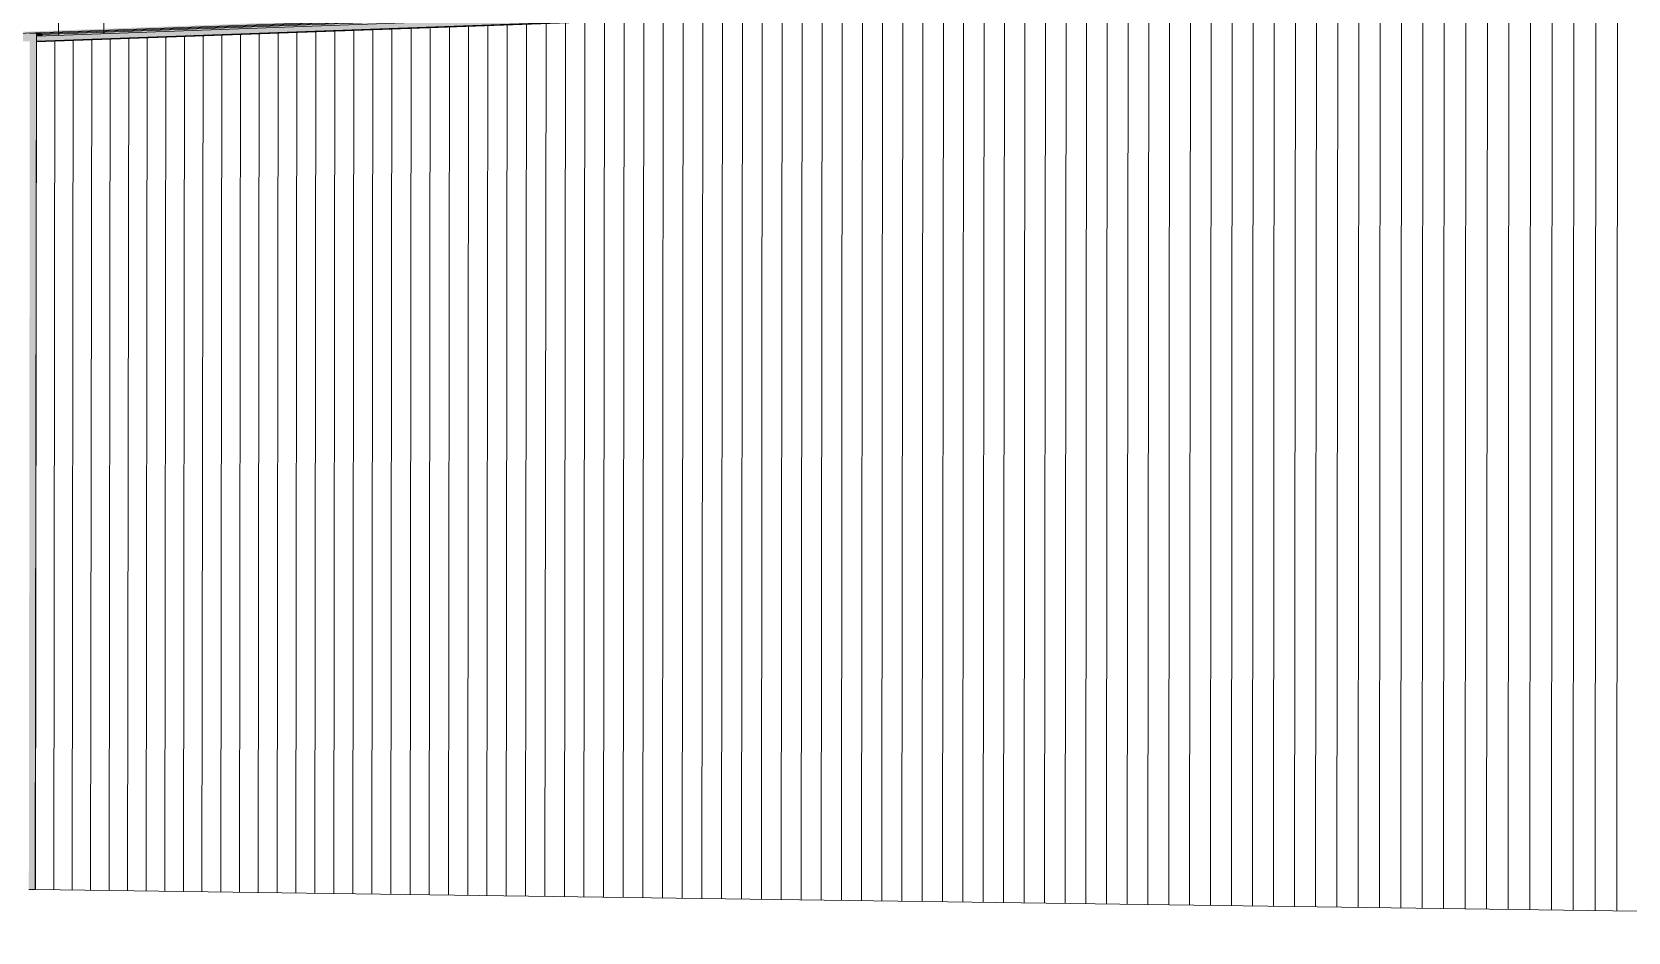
# Model space of a CAD drawing. Header units: inches. Extents: x 31213 to 31218, y -65 to 66.
# Drawn here: x 31215.942 to 31216.0657, y -64.9181 to -64.8484 of the extents above; entities that cross this region are included whole.
import ezdxf

# ---------------------------------------------------------------- set-up
doc = ezdxf.new("R2010")
doc.units = ezdxf.units.IN
doc.header["$MEASUREMENT"] = 0
for name, color, linetype, lineweight in [('A-GLAZ-CURT', 52, 'Continuous', 9), ('A-GLAZ-CWMG', 51, 'Continuous', 9), ('A-WALL', 113, 'Continuous', 13), ('A-WALL-PATT', 111, 'Continuous', 13), ('L-SITE-WALL', 31, 'Continuous', 13), ('S-BEAM', 12, 'Continuous', 9)]:
    doc.layers.add(name, color=color, linetype=linetype, lineweight=lineweight)

# ---------------------------------------------------------------- blocks, each defined once
blk = doc.blocks.new('FP_51-Looking South East')
at = {"layer": 'A-WALL-PATT', "lineweight": 9}
for p, q in [((-6208.49972, -64.91643), (-6208.49966, -64.84495)), ((-6208.49804, -64.91646), (-6208.49798, -64.84489)), ((-6208.49635, -64.91648), (-6208.49629, -64.84483)), ((-6208.49466, -64.9165), (-6208.4946, -64.84477)), ((-6208.53421, -64.91597), (-6208.53415, -64.84619)), ((-6208.53261, -64.91599), (-6208.53254, -64.84613)), ((-6208.531, -64.91601), (-6208.53093, -64.84607)), ((-6208.52939, -64.91603), (-6208.52932, -64.84601)), ((-6208.52777, -64.91605), (-6208.52771, -64.84596)), ((-6208.52615, -64.91608), (-6208.52609, -64.8459)), ((-6208.52453, -64.9161), (-6208.52446, -64.84584)), ((-6208.5229, -64.91612), (-6208.52284, -64.84578)), ((-6208.52127, -64.91614), (-6208.52121, -64.84572)), ((-6208.51963, -64.91616), (-6208.51957, -64.84566)), ((-6208.518, -64.91619), (-6208.51793, -64.8456)), ((-6208.51635, -64.91621), (-6208.51629, -64.84555)), ((-6208.51471, -64.91623), (-6208.51465, -64.84549)), ((-6208.51306, -64.91625), (-6208.513, -64.84543)), ((-6208.5114, -64.91628), (-6208.51134, -64.84537)), ((-6208.50975, -64.9163), (-6208.50969, -64.84531)), ((-6208.50809, -64.91632), (-6208.50803, -64.84525)), ((-6208.50642, -64.91634), (-6208.50636, -64.84519)), ((-6208.50475, -64.91637), (-6208.50469, -64.84513)), ((-6208.50308, -64.91639), (-6208.50302, -64.84507)), ((-6208.5014, -64.91641), (-6208.50134, -64.84501)), ((-6208.56862, -64.9155), (-6208.56855, -64.84742)), ((-6208.56709, -64.91552), (-6208.56702, -64.84737)), ((-6208.56552, -64.87457), (-6208.56549, -64.84731)), ((-6208.56403, -64.91556), (-6208.56396, -64.84726)), ((-6208.56249, -64.91558), (-6208.56242, -64.8472)), ((-6208.56095, -64.91561), (-6208.56088, -64.84715)), ((-6208.55941, -64.91563), (-6208.55933, -64.84709)), ((-6208.55786, -64.91565), (-6208.55779, -64.84704)), ((-6208.55631, -64.91567), (-6208.55623, -64.84698)), ((-6208.55475, -64.91569), (-6208.55468, -64.84693)), ((-6208.55319, -64.91571), (-6208.55312, -64.84687)), ((-6208.55163, -64.91573), (-6208.55156, -64.84681)), ((-6208.55006, -64.91575), (-6208.54999, -64.84676)), ((-6208.54849, -64.91577), (-6208.54843, -64.8467)), ((-6208.54692, -64.91579), (-6208.54685, -64.84664)), ((-6208.54535, -64.91582), (-6208.54528, -64.84659)), ((-6208.54377, -64.91584), (-6208.5437, -64.84653)), ((-6208.54218, -64.91586), (-6208.54212, -64.84647)), ((-6208.5406, -64.91588), (-6208.54053, -64.84642)), ((-6208.53901, -64.9159), (-6208.53894, -64.84636)), ((-6208.53741, -64.91592), (-6208.53734, -64.8463)), ((-6208.53581, -64.91595), (-6208.53575, -64.84625)), ((-6208.6043, -64.91502), (-6208.60422, -64.84871)), ((-6208.60285, -64.91504), (-6208.60277, -64.84865)), ((-6208.60139, -64.91506), (-6208.60131, -64.8486)), ((-6208.59994, -64.91508), (-6208.59986, -64.84855)), ((-6208.59848, -64.9151), (-6208.5984, -64.8485)), ((-6208.59702, -64.91512), (-6208.59694, -64.84844)), ((-6208.59555, -64.91514), (-6208.59547, -64.84839)), ((-6208.59408, -64.91516), (-6208.594, -64.84834)), ((-6208.59261, -64.91518), (-6208.59253, -64.84829)), ((-6208.59114, -64.9152), (-6208.59106, -64.84823)), ((-6208.58966, -64.91522), (-6208.58958, -64.84818)), ((-6208.58818, -64.91524), (-6208.5881, -64.84813)), ((-6208.58669, -64.91526), (-6208.58662, -64.84807)), ((-6208.58521, -64.91528), (-6208.58513, -64.84802)), ((-6208.58371, -64.9153), (-6208.58364, -64.84797)), ((-6208.58222, -64.91532), (-6208.58214, -64.84791)), ((-6208.58072, -64.91534), (-6208.58065, -64.84786)), ((-6208.57922, -64.91536), (-6208.57915, -64.8478)), ((-6208.57772, -64.91538), (-6208.57764, -64.84775)), ((-6208.57621, -64.9154), (-6208.57614, -64.8477)), ((-6208.5747, -64.91542), (-6208.57462, -64.84764)), ((-6208.57319, -64.91544), (-6208.57311, -64.84759)), ((-6208.57167, -64.91546), (-6208.57159, -64.84753)), ((-6208.57015, -64.91548), (-6208.57007, -64.84748)), ((-6208.61578, -64.91486), (-6208.6157, -64.84912)), ((-6208.61436, -64.91488), (-6208.61427, -64.84907)), ((-6208.61293, -64.9149), (-6208.61284, -64.84902)), ((-6208.6115, -64.91492), (-6208.61141, -64.84896)), ((-6208.61006, -64.91494), (-6208.60998, -64.84891)), ((-6208.60863, -64.91496), (-6208.60854, -64.84886)), ((-6208.60719, -64.91498), (-6208.6071, -64.84881)), ((-6208.60574, -64.915), (-6208.60566, -64.84876)), ((-6208.56556, -64.91554), (-6208.56552, -64.87457))]:
    blk.add_line(p, q, dxfattribs=at)
blk = doc.blocks.new('FP_70-Looking South East')
at = {"layer": 'A-WALL-PATT', "lineweight": 9}
for p, q in [((-6208.61542, -64.84865), (-6208.61537, -64.809)), ((-6208.6119, -64.84852), (-6208.61185, -64.80877))]:
    blk.add_line(p, q, dxfattribs=at)

msp = doc.modelspace()

# ---------------------------------------------------------------- hatches: boundary and pattern name
at = {"layer": 'A-GLAZ-CWMG', "lineweight": 5}
for points in [[(31215.94234, -64.8491), (31216.18554, -64.84035), (31216.18554, -64.83988), (31215.94234, -64.84871)], [(31215.9428, -64.84857), (31216.18554, -64.83974), (31216.18552, -64.83967), (31215.9428, -64.84851)], [(31215.9428, -64.84869), (31216.18554, -64.83988), (31216.18552, -64.83969), (31215.9428, -64.84853)], [(31215.9428, -64.84912), (31216.18554, -64.84039), (31216.18552, -64.84035), (31215.94271, -64.84912)], [(31215.94225, -64.91484), (31215.94234, -64.84849), (31215.94183, -64.84851), (31215.94175, -64.91484)], [(31215.94234, -64.84871), (31215.94279, -64.84869), (31215.94279, -64.84858), (31215.94272, -64.84858), (31215.94272, -64.84851), (31215.94234, -64.84849)], [(31215.94225, -64.91484), (31215.94227, -64.91484), (31215.94237, -64.84917), (31215.94279, -64.84912), (31215.94234, -64.84912), (31215.94225, -64.91457)], [(31215.94271, -64.84912), (31215.94271, -64.8491), (31215.94237, -64.84911)]]:
    msp.add_hatch(color=256, dxfattribs=at).paths.add_polyline_path(points, flags=0)
at = {"layer": 'A-WALL', "lineweight": 5, "transparency": 33554573}
msp.add_hatch(color=256, dxfattribs=at).paths.add_polyline_path([(31215.94237, -64.84917), (31215.94271, -64.84913), (31215.94271, -64.84912), (31215.94237, -64.84912)], flags=0)
at = {"layer": 'S-BEAM', "lineweight": 5}
for points in [[(31215.72761, -64.85683), (31215.76399, -64.8555), (31215.76399, -64.85499), (31215.76483, -64.85499), (31215.76483, -64.85515), (31215.89291, -64.8505), (31215.89291, -64.85029), (31215.89341, -64.85029), (31215.89343, -64.85087), (31215.94183, -64.84911), (31215.94183, -64.84851), (31215.94237, -64.84849), (31215.9428, -64.84851), (31215.9428, -64.84869), (31216.18554, -64.83988), (31216.18557, -64.83963), (31216.18627, -64.8396), (31216.18627, -64.84033), (31216.26007, -64.83765), (31216.2601, -64.83691), (31216.26087, -64.83689), (31216.26127, -64.83691), (31216.26127, -64.83713), (31216.34561, -64.83404), (31216.34561, -64.83376), (31215.72761, -64.8563)], [(31215.72803, -64.85628), (31216.34561, -64.83376), (31216.34572, -64.83359), (31215.72803, -64.85618)]]:
    msp.add_hatch(color=256, dxfattribs=at).paths.add_polyline_path(points, flags=0)

# ---------------------------------------------------------------- linework, layer by layer
at = {"layer": 'A-GLAZ-CWMG'}
for p, q in [((31216.18554, -64.83988), (31215.94234, -64.84871)), ((31216.18554, -64.83966), (31215.94272, -64.84851)), ((31216.18554, -64.83974), (31215.94272, -64.84858)), ((31216.18554, -64.84035), (31215.94234, -64.8491)), ((31215.9428, -64.84912), (31216.18554, -64.84039)), ((31215.94183, -64.84851), (31215.94234, -64.84849)), ((31215.94234, -64.84849), (31215.94225, -64.91484)), ((31215.94234, -64.84849), (31215.94238, -64.8485)), ((31215.94234, -64.8491), (31215.94234, -64.84871)), ((31215.94238, -64.8485), (31215.94273, -64.84851)), ((31215.94272, -64.84858), (31215.94272, -64.84851)), ((31215.94274, -64.84858), (31215.94272, -64.84858)), ((31215.94279, -64.84869), (31215.94279, -64.84857)), ((31215.9428, -64.84912), (31215.94234, -64.8491)), ((31215.94225, -64.91484), (31215.94175, -64.91484))]:
    msp.add_line(p, q, dxfattribs=at)
at = {"layer": 'L-SITE-WALL'}
for p, q in [((31216.18545, -64.84043), (31215.94235, -64.84917)), ((31215.94235, -64.84917), (31215.94227, -64.91484)), ((31215.94227, -64.91484), (31216.18543, -64.91813))]:
    msp.add_line(p, q, dxfattribs=at)
at = {"layer": 'S-BEAM'}
msp.add_line((31215.72803, -64.85628), (31216.34561, -64.83376), dxfattribs=at)

# ---------------------------------------------------------------- block references
at = {"layer": 'A-GLAZ-CURT'}
msp.add_blockref('FP_70-Looking South East', (37424.55947, 0), dxfattribs=at)
at = {"layer": 'L-SITE-WALL', "lineweight": 9}
msp.add_blockref('FP_51-Looking South East', (37424.55947, 0), dxfattribs=at)

doc.saveas('drawing.dxf')
